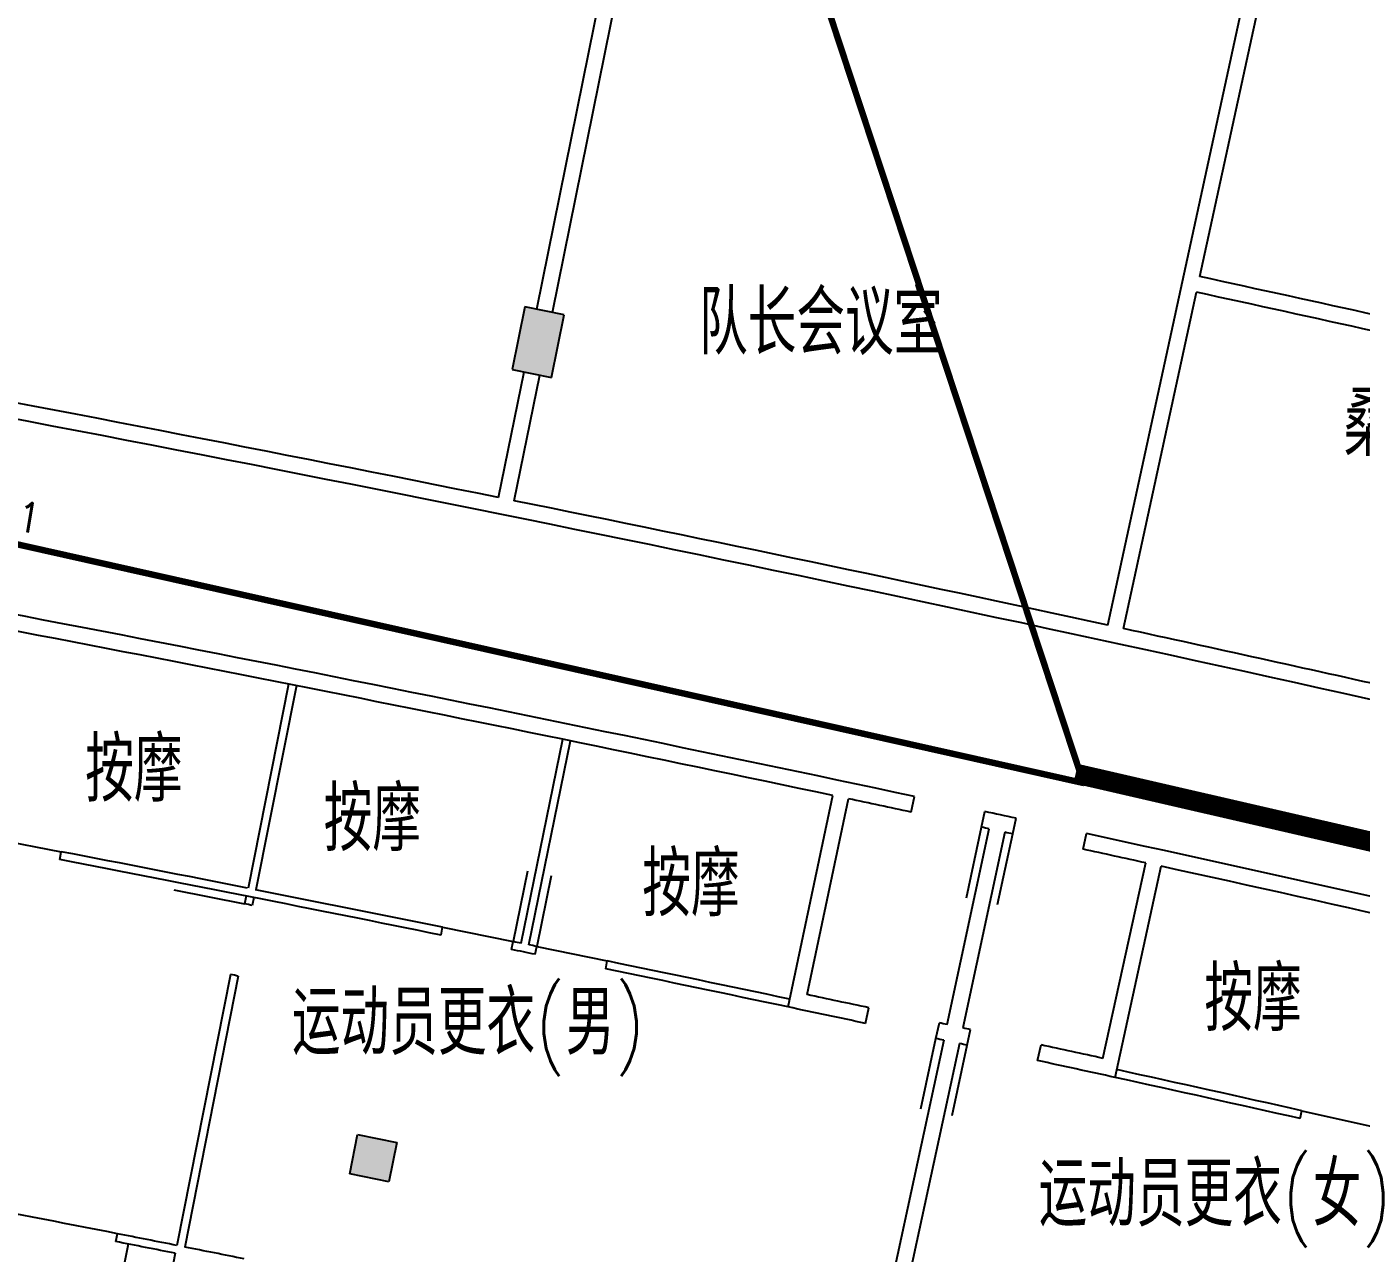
# Model space of a CAD drawing. Extents: x 23317406 to 24383751, y 42324270 to 43451021.
# Drawn here: x 23951936 to 23968613, y 43378899 to 43394221 of the extents above; entities that cross this region are included whole.
import ezdxf

# ---------------------------------------------------------------- set-up
doc = ezdxf.new("R2010")
doc.units = 0
doc.header["$MEASUREMENT"] = 0
for name, color, linetype in [('墙', 7, 'CONTINUOUS'), ('柱填充', 8, 'CONTINUOUS'), ('柱形', 7, 'CONTINUOUS'), ('汉字', 7, 'CONTINUOUS'), ('监控管线', 11, 'CONTINUOUS'), ('辅助件', 9, 'CONTINUOUS'), ('门窗', 7, 'CONTINUOUS')]:
    doc.layers.add(name, color=color, linetype=linetype)
doc.styles.add('HZTXT', font='txt', dxfattribs={"width": 0.9, "bigfont": 'HZTXT'})
doc.styles.add('KSHZ', font='ROMANS.shx', dxfattribs={"height": 800, "bigfont": 'dfhz.shx'})

# ---------------------------------------------------------------- blocks, each defined once
blk = doc.blocks.new('M100')
at = {"layer": '门窗'}
blk.add_line((0, 1000), (0, 0), dxfattribs=at)

msp = doc.modelspace()

# ---------------------------------------------------------------- hatches: boundary and pattern name
at = {"layer": '柱填充'}
msp.add_hatch(color=256, dxfattribs=at).paths.add_polyline_path([(23958651.75337, 43390622.57346), (23958161.67862, 43390721.70337), (23958003.07075, 43389937.58377), (23958493.1455, 43389838.45386)])

# ---------------------------------------------------------------- linework, layer by layer
at = {"layer": '墙'}
for p, q in [((23958308.65181, 43390691.97435), (23959557.34123, 43396866.97152)), ((23958504.68171, 43390652.32239), (23959753.37334, 43396827.33049)), ((23965444.72222, 43386744.84662), (23967291.36875, 43395246.60521)), ((23966595.32694, 43391099.85631), (23967486.81148, 43395204.15356)), ((23965640.16494, 43386702.39497), (23966552.8753, 43390904.41359)), ((23957832.95656, 43388339.57449), (23958150.08771, 43389907.8459)), ((23958028.98868, 43388299.93346), (23958346.11761, 43389868.19394)), ((23961449.62265, 43381975.8321), (23962008.47977, 43384617.36177)), ((23961686.68833, 43382130.10414), (23962204.14863, 43384575.96495)), ((23962986.5077, 43384409.68608), (23963028.23123, 43384605.28553)), ((23963866.38487, 43384221.23026), (23963908.43499, 43384416.75976)), ((23964257.34007, 43384137.00052), (23964299.53531, 43384332.49876)), ((23964159.62527, 43384158.08125), (23963633.0917, 43381714.15764)), ((23965136.76009, 43383946.4228), (23965179.28175, 43384141.8503)), ((23965382.58183, 43381333.83866), (23965918.18143, 43383775.79143)), ((23965535.09008, 43381095.63448), (23966113.53764, 43383732.94346)), ((23954676.23322, 43383361.96473), (23954656.80731, 43383263.8697)), ((23954774.32825, 43383342.53882), (23954754.90234, 43383244.4438)), ((23954481.97414, 43382381.01447), (23953811.78029, 43378996.73606)), ((23954580.06916, 43382361.58856), (23953909.87532, 43378977.31015)), ((23962417.85127, 43381770.24288), (23962459.57279, 43381965.84277)), ((23963297.72876, 43381581.79258), (23963339.77852, 43381777.32217)), ((23963395.45513, 43381560.76644), (23960668.01123, 43368901.24213)), ((23963688.6836, 43381497.56293), (23963730.87921, 43381693.06109)), ((23963590.96902, 43381518.64375), (23960863.52511, 43368859.11944)), ((23964568.10164, 43381306.98004), (23964610.62531, 43381502.4071)), ((23953050.16659, 43379044.99636), (23953069.44365, 43379143.12074)), ((23953792.35438, 43378898.64103), (23952160.57807, 43370658.65883))]:
    msp.add_line(p, q, dxfattribs=at)
for centre, radius, start, end in [((23850578.58196, 42857442.58139), 546122.67138, 77.2584718109, 77.7347860635), ((23850578.58196, 42857442.58139), 545922.67138, 77.2584756544, 77.73478222), ((23850578.58196, 42857442.58139), 541622.67138, 78.5785589771, 79.490311925), ((23850578.58196, 42857442.58139), 541422.67138, 77.3643659254, 79.5114729159), ((23850578.58196, 42857442.58139), 541622.67138, 77.7558559806, 78.5574018938), ((23850634.74669, 42857737.27781), 530172.67138, 79.4743453394, 79.4743453394), ((23850639.30178, 42857736.37231), 530172.67138, 78.1227654233, 78.1227654233), ((23850644.55659, 42857735.23786), 530172.67138, 77.5606287088, 77.5606287088), ((23850649.0789, 42857734.18074), 530172.67138, 76.2090487927, 76.2090487927), ((23850578.58196, 42857442.58139), 539022.67138, 77.9586440176, 79.6370815888), ((23850578.58196, 42857442.58139), 538822.67138, 78.0649615018, 79.5307641046), ((23850578.58196, 42857442.58139), 541622.67138, 77.3643659254, 77.7346988973), ((23850578.58196, 42857442.58139), 538822.67138, 77.9586440176, 78.0436944754), ((23850578.58196, 42857442.58139), 539022.67138, 77.8204339859, 77.8629601462), ((23850578.58196, 42857442.58139), 538822.67138, 77.8523305792, 77.8629601462), ((23850578.58196, 42857442.58139), 538822.67138, 77.8204339859, 77.8310635529), ((23850578.58196, 42857442.58139), 539022.67138, 76.028980077, 77.7247501145), ((23850578.58196, 42857442.58139), 538822.67138, 77.6396996567, 77.7247501145), ((23850578.58196, 42857442.58139), 538822.67138, 76.1350631669, 77.6184326303), ((23850423.17469, 42856657.82118), 536822.67138, 78.7932188166, 78.8038919462), ((23850423.17469, 42856657.82118), 535922.67138, 78.7932098546, 78.8039009081), ((23850578.58196, 42857442.58139), 536322.67138, 77.9592328715, 78.0436449086), ((23850578.58196, 42857442.58139), 536122.67138, 77.9592328715, 78.0650150538), ((23850578.58196, 42857442.58139), 536322.67138, 77.852380146, 77.8630672105), ((23850578.58196, 42857442.58139), 536122.67138, 77.8523841313, 77.8630672105), ((23850578.58196, 42857442.58139), 536322.67138, 77.8203269216, 77.8310139861), ((23850578.58196, 42857442.58139), 536122.67138, 77.8203269216, 77.8310100008), ((23850578.58196, 42857442.58139), 536322.67138, 77.6397492235, 77.7241612606), ((23850578.58196, 42857442.58139), 536122.67138, 77.6183790783, 77.7241612606), ((23850578.58196, 42857442.58139), 531672.67138, 78.8039436383, 78.8854822107), ((23850578.58196, 42857442.58139), 531572.67138, 78.803944652, 78.8854822107), ((23850578.58196, 42857442.58139), 531672.67138, 78.711628552, 78.7931671244)]:
    msp.add_arc(centre, radius, start, end, dxfattribs=at)
at = {"layer": '墙', "ltscale": 5000}
for start, end in [(67.1172342395, 67.1172342395), (66.2587266313, 66.2587266313), (64.4772342395, 64.4772342395), (64.9387266313, 64.9387266313)]:
    msp.add_arc((23850578.58196, 42857442.58139), 533172.67138, start, end, dxfattribs=at)
at = {"layer": '柱填充'}
msp.add_solid([(23956070.59808, 43380381.01277), (23956560.67283, 43380281.88285), (23955971.46817, 43379890.93802), (23956461.54291, 43379791.8081)], dxfattribs=at)
at = {"layer": '柱形'}
for p, q in [((23958161.67862, 43390721.70337), (23958003.07075, 43389937.58377)), ((23958651.75337, 43390622.57346), (23958161.67862, 43390721.70337)), ((23958493.1455, 43389838.45386), (23958651.75337, 43390622.57346)), ((23958003.07075, 43389937.58377), (23958493.1455, 43389838.45386)), ((23963437.57782, 43381756.28032), (23963964.11139, 43384200.20393)), ((23955971.46817, 43379890.93802), (23956070.59808, 43380381.01277)), ((23956070.59808, 43380381.01277), (23956560.67283, 43380281.88285)), ((23956560.67283, 43380281.88285), (23956461.54291, 43379791.8081)), ((23956461.54291, 43379791.8081), (23955971.46817, 43379890.93802))]:
    msp.add_line(p, q, dxfattribs=at)
at = {"layer": '监控管线', "const_width": 80}
for points in [[(23960900.42911, 43397623.69294), (23965119.94213, 43384836.17578)], [(23947501.23041, 43388721.3724), (23965150.71886, 43384771.07968)]]:
    msp.add_lwpolyline(points, dxfattribs=at)
at = {"layer": '监控管线', "color": 2, "const_width": 250}
msp.add_lwpolyline([(24019090.7904, 43307999.23379), (24022836.3983, 43312515.53166), (24026356.08152, 43322180.89905), (24026292.42422, 43332453.62215), (24023148.31794, 43341851.26224), (24016360.3546, 43349947.57592), (24007486.68719, 43355242.00889), (24002685.44275, 43355931.86111), (24005962.50221, 43374375.84004), (23992616.48831, 43378217.9585), (23976840.75464, 43382171.97166), (23965043.10162, 43384891.0045)], dxfattribs=at)
at = {"layer": '辅助件', "ltscale": 1000}
for p, q in [((23955207.44009, 43386009.20277), (23954702.3341, 43383458.7385)), ((23955305.53487, 43385989.77562), (23954800.42888, 43383439.31135)), ((23958113.20847, 43382772.05648), (23958634.85256, 43385319.18968)), ((23958211.17513, 43382751.99325), (23958732.81922, 43385299.12644)), ((23953203.70749, 43379014.80896), (23951572.00791, 43370775.21428))]:
    msp.add_line(p, q, dxfattribs=at)
at = {"layer": '辅助件'}
for p, q in [((23952347.76909, 43383817.49656), (23952366.75153, 43383915.67836)), ((23957113.36932, 43382873.69757), (23957133.24066, 43382971.70333)), ((23957995.18853, 43382694.13198), (23958015.22436, 43382792.10425)), ((23958289.06111, 43382633.94789), (23958309.15175, 43382731.90894)), ((23959170.47624, 43382452.40917), (23959190.73128, 43382550.33635)), ((23967848.69768, 43380582.37028), (23967870.57143, 43380679.94866))]:
    msp.add_line(p, q, dxfattribs=at)
at = {"layer": '辅助件', "ltscale": 1000}
for radius, start, end in [(536222.67138, 78.8038979175, 79.0574609643), (536122.67138, 78.5382646422, 79.0574609643), (536222.67138, 78.5382646422, 78.7932128453), (536222.67138, 78.4314034465, 78.4420900134), (536222.67138, 78.4100318075, 78.4207183743), (536122.67138, 78.4100318075, 78.4420900134), (536122.67138, 78.0650150538, 78.3138571787), (536222.67138, 78.0650130608, 78.3138571787), (536122.67138, 77.3651107528, 77.6183790783), (536222.67138, 77.3651107528, 77.6183810713), (531672.67138, 78.8854822107, 79.1181557219)]:
    msp.add_arc((23850578.58196, 42857442.58139), radius, start, end, dxfattribs=at)
at = {"layer": '门窗'}
for p, q in [((23951482.90404, 43384085.86887), (23952366.66913, 43383915.6943)), ((23957133.3229, 43382971.68659), (23958015.24417, 43382792.20113)), ((23958309.152, 43382731.91015), (23959190.73746, 43382550.36637)), ((23967870.65333, 43380679.9303), (23968748.69316, 43380482.32959))]:
    msp.add_line(p, q, dxfattribs=at)

# ---------------------------------------------------------------- block references
at = {"layer": '门窗', "yscale": 0.9, "zscale": 0.9}
for p, xscale, rotation in [((23963866.38487, 43384221.23026), 0.9, 167.9108020819801), ((23964257.34007, 43384137.00052), -0.9, 167.7725920501522), ((23958015.22436, 43382792.10425), -0.9, 348.4901773281775), ((23958309.15175, 43382731.90894), 0.9, 348.3619444941608), ((23954656.80731, 43383263.8697), -0.9, 78.79855538136529), ((23963297.72876, 43381581.79258), 0.9, 167.9108020819801), ((23963688.6836, 43381497.56293), -0.9, 167.7725920501522)]:
    msp.add_blockref('M100', p, dxfattribs=dict(at, xscale=xscale, rotation=rotation))

# ---------------------------------------------------------------- texts
at = {"layer": '汉字', "style": 'KSHZ', "width": 0.8}
for s, p in [('队长会议室', (23960337.12831, 43390125.23832)), ('桑拿室', (23968391.18297, 43388859.43566)), ('按摩', (23952666.52848, 43384542.04793)), ('按摩', (23955647.41149, 43383924.51395)), ('按摩', (23959628.13708, 43383110.07444)), ('按摩', (23966652.03734, 43381676.85779)), ('运动员更衣(男)', (23955249.27862, 43381378.89013)), ('运动员更衣(女)', (23964580.98018, 43379236.17643))]:
    msp.add_text(s, height=800, dxfattribs=at).set_placement(p)
at = {"layer": '监控管线', "insert": (23951621.16435, 43388336.56981), "char_height": 375, "attachment_point": 1, "rotation": 350.514032323, "style": 'HZTXT'}
msp.add_mtext('{\\C2;J1}', dxfattribs=at)

doc.saveas('drawing.dxf')
